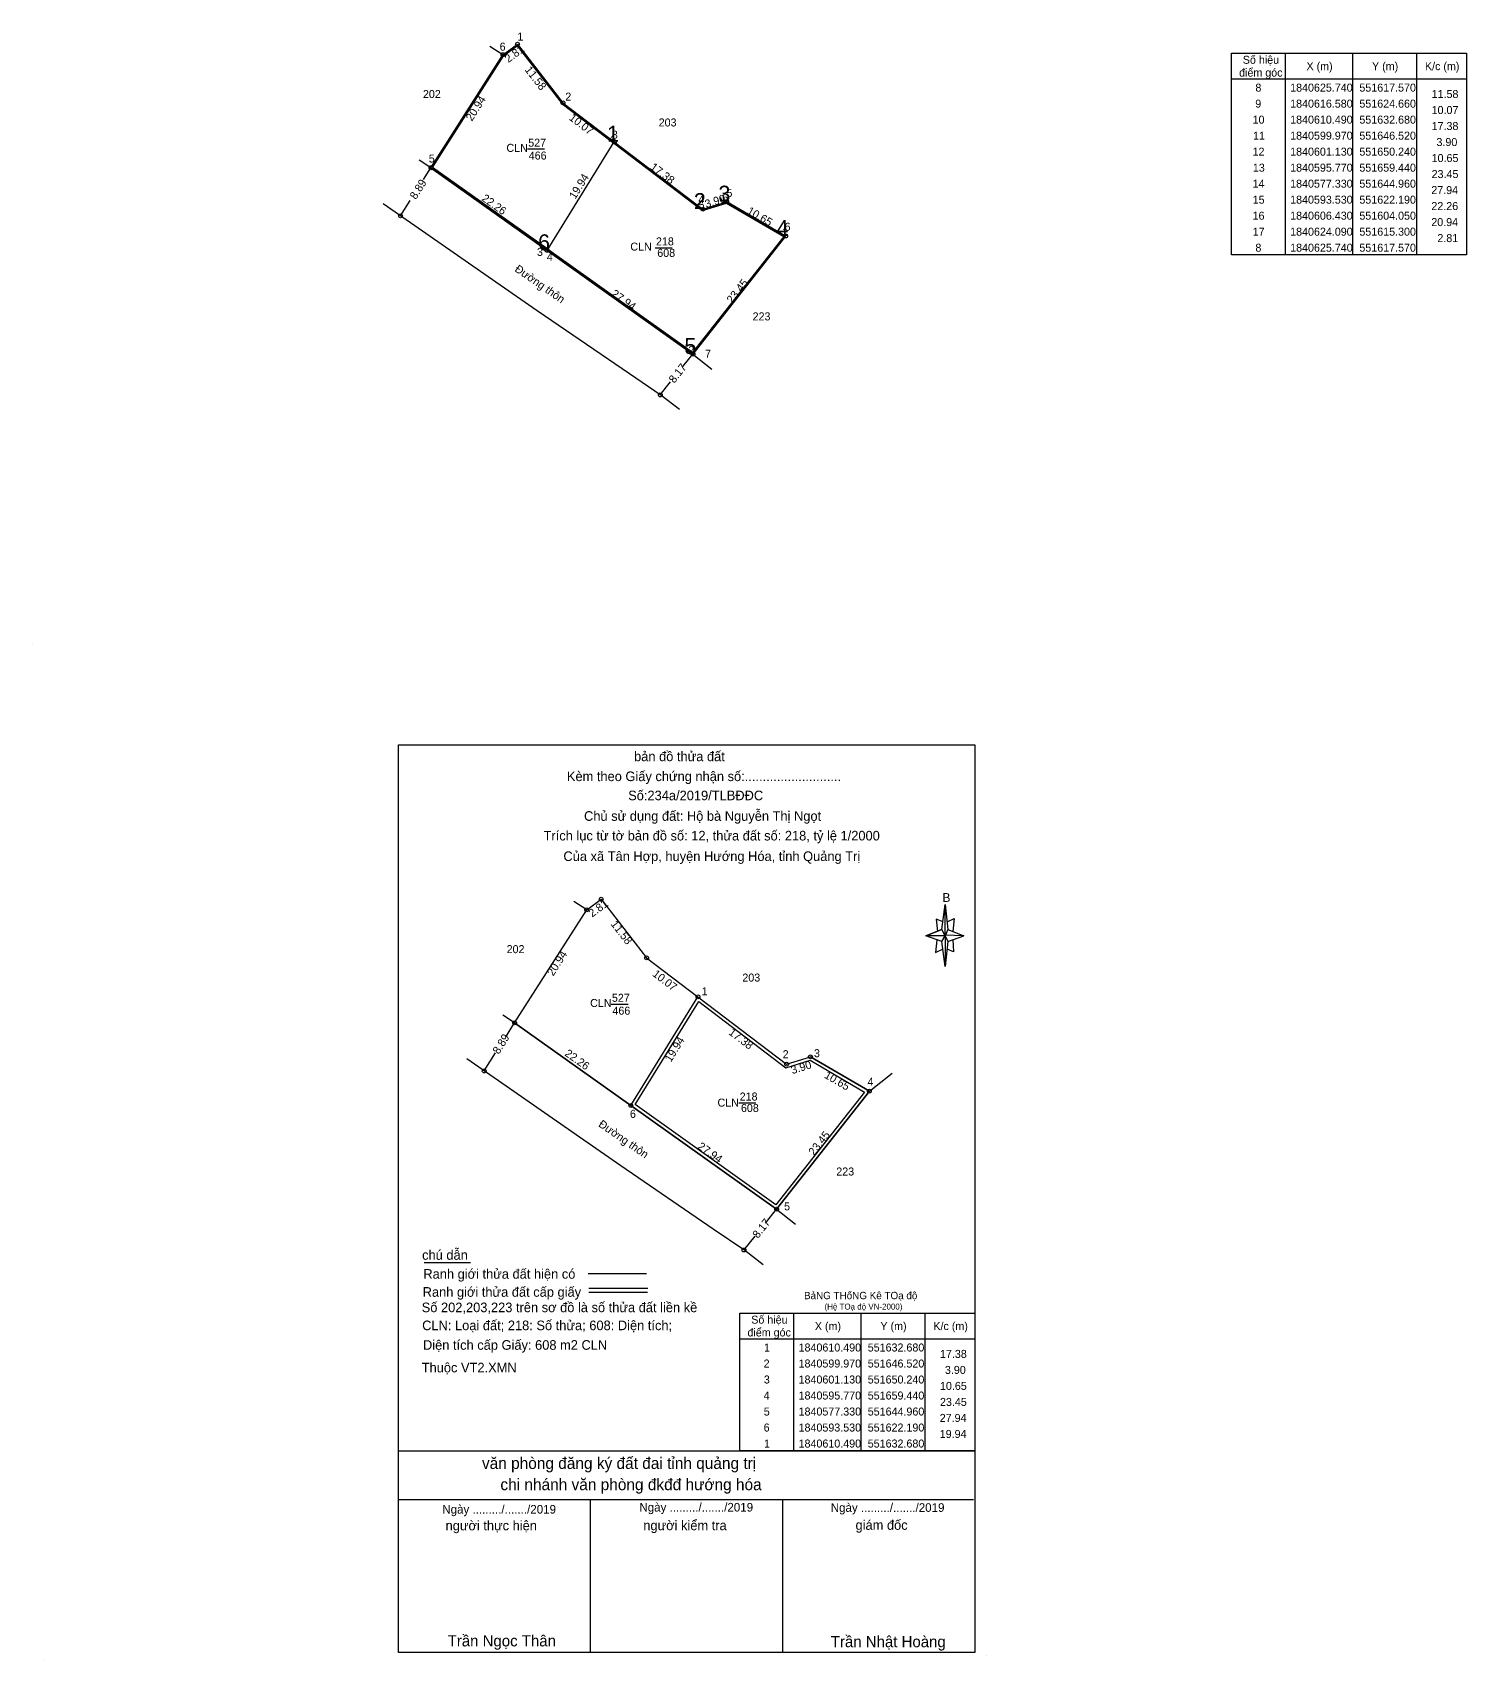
# Model space of a CAD drawing. Extents: x 551294 to 551766, y 1840373 to 1840693.
# Drawn here: x 551541.8 to 551765.8, y 1840373.4 to 1840627.5 of the extents above; entities that cross this region are included whole.
import ezdxf

# ---------------------------------------------------------------- set-up
doc = ezdxf.new("R2010")
doc.units = 0
for name, color, linetype in [('Level 1', 7, 'Continuous'), ('Level 10', 7, 'Continuous'), ('Level 17', 7, 'Continuous'), ('Level 23', 7, 'Continuous'), ('Level 32', 7, 'Continuous'), ('Level 5', 7, 'Continuous'), ('Level 6', 7, 'Continuous'), ('Level 63', 7, 'Continuous')]:
    doc.layers.add(name, color=color, linetype=linetype)

msp = doc.modelspace()

# ---------------------------------------------------------------- linework, layer by layer
at = {"layer": 'Level 1'}
for p, q in [((551615.3, 1840624.09), (551617.57, 1840625.74)), ((551615.45, 1840623.95), (551617.53, 1840625.46)), ((551617.53, 1840625.46), (551624.52, 1840616.44)), ((551617.57, 1840625.74), (551624.66, 1840616.58)), ((551604.05, 1840606.43), (551615.3, 1840624.09)), ((551604.32, 1840606.48), (551615.45, 1840623.95)), ((551624.52, 1840616.44), (551632.41, 1840610.44)), ((551624.66, 1840616.58), (551632.68, 1840610.49)), ((551625.4, 1840615.77), (551646.48, 1840599.75)), ((551622.19, 1840593.53), (551632.68, 1840610.49)), ((551632.68, 1840610.49), (551646.52, 1840599.97)), ((551632.68, 1840610.49), (551646.52, 1840599.97)), ((551602.89, 1840604.6), (551604.05, 1840606.43)), ((551622.19, 1840593.53), (551604.05, 1840606.43)), ((551622.13, 1840593.82), (551604.32, 1840606.48)), ((551599.29, 1840598.92), (551600.79, 1840601.29)), ((551646.48, 1840599.75), (551650.22, 1840600.91)), ((551646.52, 1840599.97), (551650.24, 1840601.13)), ((551646.52, 1840599.97), (551650.24, 1840601.13)), ((551650.22, 1840600.91), (551659.14, 1840595.71)), ((551650.24, 1840601.13), (551659.44, 1840595.77)), ((551650.24, 1840601.13), (551659.44, 1840595.77)), ((551644.92, 1840577.6), (551614.12, 1840599.51)), ((551659.14, 1840595.71), (551644.92, 1840577.6)), ((551659.44, 1840595.77), (551644.96, 1840577.33)), ((551659.44, 1840595.77), (551644.96, 1840577.33)), ((551644.96, 1840577.33), (551622.19, 1840593.53)), ((551644.96, 1840577.33), (551622.19, 1840593.53)), ((551628.37, 1840490.53), (551630.64, 1840492.18)), ((551630.64, 1840492.18), (551637.73, 1840483.02)), ((551617.12, 1840472.87), (551628.37, 1840490.53)), ((551637.73, 1840483.02), (551645.75, 1840476.93)), ((551635.26, 1840459.97), (551645.75, 1840476.93)), ((551645.75, 1840476.93), (551659.59, 1840466.41)), ((551645.75, 1840476.93), (551659.59, 1840466.41)), ((551615.68, 1840470.6), (551617.12, 1840472.87)), ((551635.26, 1840459.97), (551617.12, 1840472.87)), ((551612.36, 1840465.36), (551614.15, 1840468.19)), ((551659.59, 1840466.41), (551663.31, 1840467.57)), ((551659.59, 1840466.41), (551663.31, 1840467.57)), ((551663.31, 1840467.57), (551672.51, 1840462.21)), ((551663.31, 1840467.57), (551672.51, 1840462.21)), ((551672.51, 1840462.21), (551658.03, 1840443.77)), ((551672.51, 1840462.21), (551658.03, 1840443.77)), ((551658.03, 1840443.77), (551635.26, 1840459.97)), ((551658.03, 1840443.77), (551635.26, 1840459.97))]:
    msp.add_line(p, q, dxfattribs=at)
for points in [[(551632.68, 1840610.49), (551646.52, 1840599.97), (551650.24, 1840601.13), (551659.44, 1840595.77), (551644.96, 1840577.33), (551622.19, 1840593.53)], [(551645.89, 1840476.2), (551659.49, 1840465.86), (551663.25, 1840467.03), (551671.76, 1840462.07), (551657.93, 1840444.45), (551635.93, 1840460.11)]]:
    msp.add_lwpolyline(points, close=True, dxfattribs=at)
at = {"layer": 'Level 10'}
for p, q in [((551615.3, 1840624.09), (551613.27, 1840625.38)), ((551617.57, 1840625.74), (551624.66, 1840616.58)), ((551632.68, 1840610.49), (551646.52, 1840599.97)), ((551604.05, 1840606.43), (551602.19, 1840607.61)), ((551614.87, 1840588.09), (551596.58, 1840600.8)), ((551646.52, 1840599.97), (551650.24, 1840601.13)), ((551659.44, 1840595.77), (551650.24, 1840601.13)), ((551644.96, 1840577.33), (551659.44, 1840595.77)), ((551620.62, 1840584.09), (551614.87, 1840588.09)), ((551635.05, 1840574.23), (551620.62, 1840584.09)), ((551644.96, 1840577.33), (551647.9, 1840574.98)), ((551640, 1840570.85), (551635.05, 1840574.23)), ((551628.37, 1840490.53), (551626.34, 1840491.82)), ((551630.64, 1840492.18), (551637.73, 1840483.02)), ((551645.75, 1840476.93), (551659.59, 1840466.41)), ((551617.12, 1840472.87), (551615.26, 1840474.05)), ((551627.94, 1840454.53), (551609.65, 1840467.24)), ((551659.59, 1840466.41), (551663.31, 1840467.57)), ((551672.51, 1840462.21), (551663.31, 1840467.57)), ((551672.51, 1840462.21), (551676.05, 1840465.03)), ((551658.03, 1840443.77), (551672.51, 1840462.21)), ((551633.69, 1840450.53), (551627.94, 1840454.53)), ((551648.12, 1840440.67), (551633.69, 1840450.53)), ((551658.03, 1840443.77), (551660.97, 1840441.42)), ((551653.07, 1840437.29), (551648.12, 1840440.67))]:
    msp.add_line(p, q, dxfattribs=at)
at = {"layer": 'Level 17'}
msp.add_line((551602.98, 1840435.46), (551610.22, 1840435.46), dxfattribs=at)
at = {"layer": 'Level 23'}
for p, q in [((551604.05, 1840606.43), (551622.19, 1840593.53)), ((551622.19, 1840593.53), (551644.96, 1840577.33)), ((551620.62, 1840584.09), (551614.87, 1840588.09)), ((551620.62, 1840584.09), (551614.87, 1840588.09)), ((551635.05, 1840574.23), (551620.62, 1840584.09)), ((551635.05, 1840574.23), (551620.62, 1840584.09)), ((551640, 1840570.85), (551635.05, 1840574.23)), ((551640, 1840570.85), (551635.05, 1840574.23)), ((551617.12, 1840472.87), (551635.26, 1840459.97)), ((551635.26, 1840459.97), (551658.03, 1840443.77)), ((551633.69, 1840450.53), (551627.94, 1840454.53)), ((551633.69, 1840450.53), (551627.94, 1840454.53)), ((551648.12, 1840440.67), (551633.69, 1840450.53)), ((551648.12, 1840440.67), (551633.69, 1840450.53)), ((551653.07, 1840437.29), (551648.12, 1840440.67)), ((551653.07, 1840437.29), (551648.12, 1840440.67))]:
    msp.add_line(p, q, dxfattribs=at)
at = {"layer": 'Level 32'}
for p, q in [((551642.85, 1840568.65), (551640, 1840570.85)), ((551655.92, 1840435.09), (551653.07, 1840437.29))]:
    msp.add_line(p, q, dxfattribs=at)
at = {"layer": 'Level 5'}
for p, q in [((551683.85, 1840487.46), (551684.35, 1840491.36)), ((551684.05, 1840488.66), (551682.95, 1840489.06)), ((551682.95, 1840489.06), (551683.15, 1840487.16)), ((551684.65, 1840488.66), (551685.75, 1840489.16)), ((551685.75, 1840489.16), (551685.55, 1840487.16)), ((551683.85, 1840487.46), (551681.35, 1840486.46)), ((551681.35, 1840486.46), (551683.85, 1840487.46)), ((551683.85, 1840485.56), (551681.35, 1840486.46)), ((551684.35, 1840486.46), (551681.35, 1840486.46)), ((551683.05, 1840485.86), (551682.85, 1840483.86)), ((551684.35, 1840486.46), (551683.85, 1840487.46)), ((551683.85, 1840487.46), (551684.75, 1840485.56)), ((551687.25, 1840486.46), (551684.35, 1840486.56)), ((551684.35, 1840486.56), (551684.35, 1840486.46)), ((551684.35, 1840486.46), (551684.75, 1840485.56)), ((551684.75, 1840485.56), (551684.35, 1840481.66)), ((551684.75, 1840487.46), (551687.25, 1840486.46)), ((551684.75, 1840485.56), (551687.25, 1840486.46)), ((551684.75, 1840485.56), (551687.25, 1840486.46)), ((551685.55, 1840485.86), (551685.65, 1840483.96)), ((551682.85, 1840483.86), (551683.95, 1840484.36)), ((551685.65, 1840483.96), (551684.65, 1840484.36)), ((551598.98, 1840406.02), (551688.98, 1840406.02)), ((551598.98, 1840398.42), (551688.78, 1840398.42)), ((551598.98, 1840398.42), (551688.78, 1840398.42)), ((551598.98, 1840398.42), (551688.78, 1840398.42)), ((551598.98, 1840374.52), (551598.98, 1840398.42)), ((551628.98, 1840374.52), (551628.98, 1840398.42)), ((551658.98, 1840374.52), (551658.98, 1840398.42)), ((551688.98, 1840374.52), (551598.98, 1840374.52))]:
    msp.add_line(p, q, dxfattribs=at)
for points in [[(551598.98, 1840516.32), (551688.98, 1840516.32), (551688.98, 1840374.52), (551598.98, 1840374.52)], [(551684.35, 1840491.36), (551684.75, 1840487.46), (551684.35, 1840486.46)], [(551684.35, 1840486.46), (551684.35, 1840481.66), (551683.85, 1840485.56)]]:
    msp.add_lwpolyline(points, close=True, dxfattribs=at)
at = {"layer": 'Level 6'}
for p, q in [((551541.84, 1840531.98), (551541.84, 1840531.98)), ((551541.84, 1840531.98), (551541.84, 1840531.98)), ((551541.84, 1840531.98), (551541.84, 1840531.98)), ((551628.58, 1840433.72), (551637.72, 1840433.72)), ((551628.72, 1840431.41), (551637.92, 1840431.41)), ((551628.72, 1840430.79), (551637.86, 1840430.79)), ((551690.88, 1840374.02), (551690.88, 1840374.02)), ((551690.88, 1840374.02), (551690.88, 1840374.02)), ((551690.88, 1840374.02), (551690.88, 1840374.02)), ((551543.52, 1840373.44), (551543.52, 1840373.44)), ((551543.52, 1840373.44), (551543.52, 1840373.44)), ((551543.52, 1840373.44), (551543.52, 1840373.44))]:
    msp.add_line(p, q, dxfattribs=at)
at = {"layer": 'Level 63'}
for p, q in [((551615.3, 1840624.09), (551617.57, 1840625.74)), ((551604.05, 1840606.43), (551615.3, 1840624.09)), ((551729.05, 1840624.31), (551765.75, 1840624.31)), ((551729.05, 1840592.81), (551729.05, 1840624.31)), ((551737.45, 1840624.31), (551737.45, 1840592.81)), ((551747.95, 1840624.31), (551747.95, 1840592.81)), ((551757.95, 1840624.31), (551757.95, 1840592.81)), ((551765.75, 1840624.31), (551765.75, 1840592.81)), ((551729.05, 1840620.31), (551765.75, 1840620.31)), ((551619.11, 1840609.36), (551621.78, 1840609.36)), ((551639.06, 1840593.94), (551641.73, 1840593.94)), ((551765.75, 1840592.81), (551729.05, 1840592.81)), ((551643.39, 1840575.37), (551644.96, 1840577.33)), ((551639.86, 1840570.95), (551641.48, 1840572.98)), ((551641.71, 1840573.27), (551641.85, 1840573.44)), ((551628.37, 1840490.53), (551630.64, 1840492.18)), ((551617.12, 1840472.87), (551628.37, 1840490.53)), ((551632.18, 1840475.8), (551634.85, 1840475.8)), ((551652.13, 1840460.38), (551654.8, 1840460.38)), ((551656.27, 1840441.57), (551658.03, 1840443.77)), ((551654.78, 1840439.71), (551654.92, 1840439.88)), ((551652.93, 1840437.39), (551654.68, 1840439.58)), ((551660.68, 1840427.52), (551660.68, 1840406.02)), ((551671.18, 1840427.52), (551671.18, 1840406.02)), ((551681.18, 1840427.52), (551681.18, 1840406.02)), ((551652.28, 1840423.52), (551688.98, 1840423.52))]:
    msp.add_line(p, q, dxfattribs=at)
msp.add_lwpolyline([(551652.28, 1840427.52), (551688.98, 1840427.52), (551688.98, 1840406.02), (551652.28, 1840406.02)], close=True, dxfattribs=at)
for centre in [(551617.57, 1840625.74), (551615.3, 1840624.09), (551624.66, 1840616.58), (551632.68, 1840610.49), (551604.05, 1840606.43), (551646.52, 1840599.97), (551650.24, 1840601.13), (551599.29, 1840598.92), (551659.44, 1840595.77), (551622.19, 1840593.53), (551644.96, 1840577.33), (551639.86, 1840570.95), (551628.37, 1840490.53), (551630.64, 1840492.18), (551637.73, 1840483.02), (551645.75, 1840476.93), (551617.12, 1840472.87), (551663.31, 1840467.57), (551612.36, 1840465.36), (551659.59, 1840466.41), (551635.26, 1840459.97), (551672.51, 1840462.21), (551658.03, 1840443.77), (551652.93, 1840437.39)]:
    msp.add_circle(centre, 0.3, dxfattribs=at)

# ---------------------------------------------------------------- texts
at = {"layer": 'Level 1'}
for s, height, p in [('CLN', 1.25, (551615.84, 1840608.91)), ('527', 1.25, (551619.24, 1840609.72)), ('466', 1.25, (551619.32, 1840607.71)), ('218', 1.25, (551639.19, 1840594.3)), ('CLN', 1.25, (551635.19, 1840593.49)), ('608', 1.25, (551639.39, 1840592.51)), ('CLN', 1.25, (551628.91, 1840475.35)), ('527', 1.25, (551632.31, 1840476.16)), ('466', 1.25, (551632.39, 1840474.15)), ('CLN', 1.25, (551648.8, 1840459.79)), ('218', 1.25, (551652.26, 1840460.74)), ('608', 1.25, (551652.46, 1840458.95)), ('BảNG THốNG Kê TOạ độ ', 1.15, (551662.31, 1840429.71)), ('(Hệ TOạ độ VN-2000)', 0.93, (551665.51, 1840428.09))]:
    msp.add_text(s, height=height, dxfattribs=at).set_placement(p)
at = {"layer": 'Level 5'}
for s, height, p in [('bản đồ thửa đất', 1.5, (551635.77, 1840513.74)), ('Kèm theo Giấy chứng nhận số:...........................', 1.5, (551625.28, 1840510.63)), ('Số:234a/2019/TLBĐĐC', 1.5, (551634.85, 1840507.64)), ('Chủ sử dụng đất: Hộ bà Nguyễn Thị Ngọt', 1.5, (551627.96, 1840504.43)), ('Trích lục từ tờ bản đồ số: 12, thửa đất số: 218, tỷ lệ 1/2000 ', 1.5, (551621.64, 1840501.36)), ('Của xã Tân Hợp, huyện Hướng Hóa, tỉnh Quảng Trị', 1.5, (551624.74, 1840498.15)), ('B', 1.38, (551683.93, 1840491.76)), ('văn phòng đăng ký đất đai tỉnh quảng trị', 1.7999, (551612.02, 1840403.2)), ('chi nhánh văn phòng đkđđ hướng hóa', 1.7999, (551614.9, 1840399.88)), ('Ngày ........./......./2019', 1.35, (551605.82, 1840396.22)), ('Ngày ........./......./2019', 1.35, (551636.6, 1840396.54)), ('Ngày ........./......./2019', 1.35, (551666.48, 1840396.49)), ('người thực hiện', 1.5, (551606.34, 1840393.61)), ('người kiểm tra', 1.5, (551637.21, 1840393.63)), ('giám đốc', 1.5, (551670.35, 1840393.69)), ('Trần Ngọc Thân', 1.75, (551606.66, 1840375.48)), ('Trần Nhật Hoàng', 1.75, (551666.49, 1840375.35))]:
    msp.add_text(s, height=height, dxfattribs=at).set_placement(p)
at = {"layer": 'Level 6'}
for s, p in [('chú dẫn', (551602.67, 1840435.87)), ('Ranh giới thửa đất hiện có ', (551602.87, 1840432.91)), ('Ranh giới thửa đất cấp giấy', (551602.76, 1840430.09)), ('Số 202,203,223 trên sơ đồ là số thửa đất liền kề', (551602.61, 1840427.68)), ('CLN: Loại đất; 218: Số thửa; 608: Diện tích;', (551602.68, 1840424.87)), ('Diện tích cấp Giấy: 608 m2 CLN', (551602.81, 1840421.81)), ('Thuộc VT2.XMN', (551602.61, 1840418.28))]:
    msp.add_text(s, height=1.5, dxfattribs=at).set_placement(p)
at = {"layer": 'Level 63'}
for s, height, p in [(' 6', 1.25, (551614.31, 1840624.72)), (' 1', 1.25, (551617.09, 1840626.3)), ('Số hiệu', 1.25, (551730.83, 1840622.67)), ('X (m)', 1.25, (551740.77, 1840621.67)), ('Y (m)', 1.25, (551751.01, 1840621.67)), ('K/c (m)', 1.25, (551759.27, 1840621.67)), ('điểm góc', 1.25, (551730.25, 1840620.67)), ('202', 1.25, (551602.8, 1840617.32)), (' 2', 1.25, (551624.57, 1840616.91)), (' 8', 1.25, (551732.33, 1840618.32)), ('1840625.740', 1.25, (551738.22, 1840618.32)), ('551617.570', 1.25, (551749.03, 1840618.32)), ('11.58', 1.25, (551760.31, 1840617.32)), (' 9', 1.25, (551732.31, 1840615.82)), ('1840616.580', 1.25, (551738.22, 1840615.82)), ('551624.660', 1.25, (551749.03, 1840615.82)), ('10.07', 1.25, (551760.31, 1840614.82)), (' 1', 2.5, (551630.61, 1840610.49)), ('203', 1.25, (551639.61, 1840612.88)), (' 10', 1.25, (551731.89, 1840613.32)), ('1840610.490', 1.25, (551738.22, 1840613.32)), ('551632.680', 1.25, (551749.03, 1840613.32)), ('17.38', 1.25, (551760.31, 1840612.32)), (' 4', 1.25, (551631.5, 1840610.49)), (' 3', 1.25, (551631.83, 1840610.97)), (' 11', 1.25, (551731.96, 1840610.82)), ('1840599.970', 1.25, (551738.22, 1840610.82)), ('551646.520', 1.25, (551749.03, 1840610.82)), ('3.90', 1.25, (551761.07, 1840609.82)), (' 5', 1.25, (551603.25, 1840607.25)), (' 12', 1.25, (551731.89, 1840608.32)), ('1840601.130', 1.25, (551738.22, 1840608.32)), ('551650.240', 1.25, (551749.03, 1840608.32)), ('10.65', 1.25, (551760.31, 1840607.32)), (' 13', 1.25, (551731.93, 1840605.82)), ('1840595.770', 1.25, (551738.22, 1840605.82)), ('551659.440', 1.25, (551749.03, 1840605.82)), ('23.45', 1.25, (551760.31, 1840604.82)), (' 2', 2.5, (551644.18, 1840599.97)), (' 3', 2.5, (551648.02, 1840601.13)), ('5', 1.25, (551650.19, 1840601.87)), (' 14', 1.25, (551731.89, 1840603.32)), ('1840577.330', 1.25, (551738.22, 1840603.32)), ('551644.960', 1.25, (551749.03, 1840603.32)), ('27.94', 1.25, (551760.26, 1840602.32)), (' 4', 1.25, (551645.34, 1840600.86)), (' 5', 1.25, (551645.39, 1840599.97)), (' 6', 1.25, (551649.07, 1840601.13)), (' 15', 1.25, (551731.91, 1840600.82)), ('1840593.530', 1.25, (551738.22, 1840600.82)), ('551622.190', 1.25, (551749.03, 1840600.82)), ('22.26', 1.25, (551760.27, 1840599.82)), (' 4', 2.5, (551657.09, 1840595.77)), ('6', 1.25, (551659.27, 1840596.59)), (' 16', 1.25, (551731.89, 1840598.32)), ('1840606.430', 1.25, (551738.22, 1840598.32)), ('551604.050', 1.25, (551749.03, 1840598.32)), ('20.94', 1.25, (551760.26, 1840597.32)), (' 6', 2.5, (551619.85, 1840593.53)), (' 1', 1.25, (551658.4, 1840595.77)), (' 17', 1.25, (551731.91, 1840595.82)), ('1840624.090', 1.25, (551738.22, 1840595.82)), ('551615.300', 1.25, (551749.03, 1840595.82)), ('2.81', 1.25, (551761.21, 1840594.82)), (' 3', 1.25, (551620.14, 1840592.66)), (' 4', 1.25, (551621.68, 1840591.88)), (' 8', 1.25, (551732.33, 1840593.32)), ('1840625.740', 1.25, (551738.22, 1840593.32)), ('551617.570', 1.25, (551749.03, 1840593.32)), ('223', 1.25, (551654.28, 1840582.59)), (' 5', 2.5, (551642.7, 1840577.33)), (' 2', 1.25, (551643.79, 1840577.33)), ('7', 1.25, (551646.85, 1840576.76)), ('202', 1.25, (551615.87, 1840483.76)), ('203', 1.25, (551652.68, 1840479.32)), (' 1', 1.25, (551645.86, 1840477.17)), (' 2', 1.25, (551658.51, 1840467.35)), (' 3', 1.25, (551663.4, 1840467.51)), (' 4', 1.25, (551671.75, 1840463.05)), (' 6', 1.25, (551634.66, 1840458.03)), ('223', 1.25, (551667.35, 1840449.03)), (' 5', 1.25, (551658.73, 1840443.59)), ('Số hiệu', 1.25, (551654.07, 1840425.89)), ('điểm góc', 1.25, (551653.48, 1840423.89)), ('X (m)', 1.25, (551664, 1840424.89)), ('Y (m)', 1.25, (551674.24, 1840424.89)), ('K/c (m)', 1.25, (551682.51, 1840424.89)), (' 1', 1.25, (551655.6, 1840421.54)), ('1840610.490', 1.25, (551661.46, 1840421.54)), ('551632.680', 1.25, (551672.26, 1840421.54)), (' 2', 1.25, (551655.54, 1840419.04)), ('1840599.970', 1.25, (551661.46, 1840419.04)), ('551646.520', 1.25, (551672.26, 1840419.04)), ('17.38', 1.25, (551683.54, 1840420.54)), (' 3', 1.25, (551655.57, 1840416.54)), ('1840601.130', 1.25, (551661.46, 1840416.54)), ('551650.240', 1.25, (551672.26, 1840416.54)), ('3.90', 1.25, (551684.31, 1840418.04)), (' 4', 1.25, (551655.54, 1840414.04)), ('1840595.770', 1.25, (551661.46, 1840414.04)), ('551659.440', 1.25, (551672.26, 1840414.04)), ('10.65', 1.25, (551683.54, 1840415.54)), (' 5', 1.25, (551655.56, 1840411.54)), ('1840577.330', 1.25, (551661.46, 1840411.54)), ('551644.960', 1.25, (551672.26, 1840411.54)), ('23.45', 1.25, (551683.54, 1840413.04)), (' 6', 1.25, (551655.54, 1840409.04)), ('1840593.530', 1.25, (551661.46, 1840409.04)), ('551622.190', 1.25, (551672.26, 1840409.04)), ('27.94', 1.25, (551683.5, 1840410.54)), (' 1', 1.25, (551655.6, 1840406.54)), ('1840610.490', 1.25, (551661.46, 1840406.54)), ('551632.680', 1.25, (551672.26, 1840406.54)), ('19.94', 1.25, (551683.5, 1840408.04))]:
    msp.add_text(s, height=height, dxfattribs=at).set_placement(p)
for s, rotation, p in [('2.81', 36.0124, (551616.14, 1840622.78)), ('11.58', 307.7405, (551618.63, 1840621.71)), ('20.94', 57.5015, (551610.45, 1840613.61)), ('10.07', 322.7887, (551625.51, 1840614.02)), ('19.94', 58.2626, (551626.58, 1840601.43)), ('17.38', 322.761, (551638.17, 1840606.31)), ('8.89', 57.6326, (551601.7, 1840601.38)), ('22.26', 324.582, (551611.86, 1840601.4)), ('3.90', 17.3189, (551647.04, 1840600.13)), ('10.65', 329.7746, (551653.29, 1840599.35)), ('Đường thôn', 325.1755, (551617.03, 1840590.34)), ('27.94', 324.5696, (551632.09, 1840586.49)), ('23.45', 51.8592, (551651.09, 1840585.14)), ('8.17', 51.3683, (551642.04, 1840572.68)), ('2.81', 36.0124, (551629.22, 1840489.31)), ('11.58', 307.7405, (551632.06, 1840488.28)), ('20.94', 57.5015, (551623.15, 1840480.09)), ('10.07', 322.7887, (551638.54, 1840480.29)), ('8.89', 57.6326, (551614.64, 1840467.88)), ('19.94', 58.2626, (551641.52, 1840466.64)), ('17.38', 322.761, (551650.43, 1840471.17)), ('22.26', 324.582, (551624.83, 1840467.84)), ('3.90', 17.3189, (551660.49, 1840464.85)), ('10.65', 329.7746, (551665.37, 1840464.36)), ('Đường thôn', 325.1755, (551630.1, 1840456.78)), ('23.45', 51.8592, (551663.87, 1840452.05)), ('27.94', 324.5696, (551645.59, 1840453.32)), ('8.17', 51.3683, (551655.11, 1840439.12))]:
    msp.add_text(s, height=1.25, rotation=rotation, dxfattribs=at).set_placement(p)

doc.saveas('drawing.dxf')
